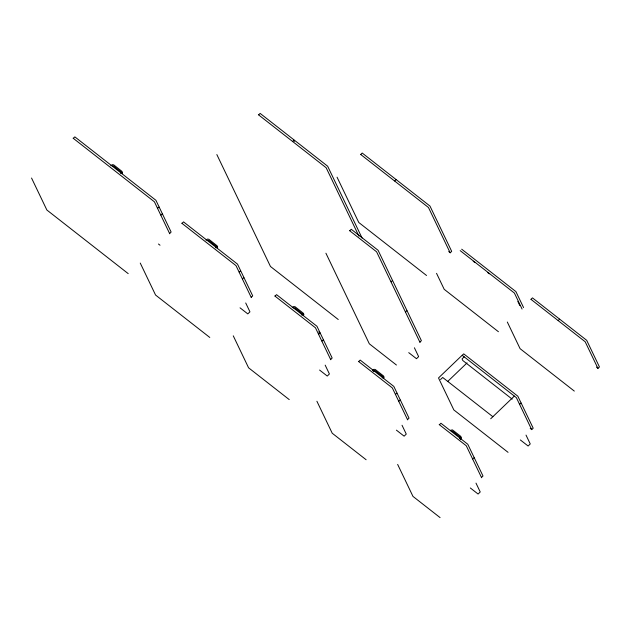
<?xml version="1.0" encoding="UTF-8"?>
<svg xmlns="http://www.w3.org/2000/svg" width="631" height="631" viewBox="0 0 631 631"><rect width="100%" height="100%" fill="white"/><g stroke="black" fill="none" stroke-linecap="round" stroke-linejoin="round"><path stroke-width="0.95" d="M122.043 173.675L122.509 172.602L121.957 171.364L113.667 164.841L112.247 164.675L110.851 165.772M217.182 248.101L217.648 247.021L217.096 245.782L208.806 239.267L207.386 239.094L205.99 240.198M303.424 315.563L303.89 314.483L303.337 313.244L295.048 306.729L293.628 306.556L292.232 307.66M383.672 378.332L384.137 377.259L383.585 376.021L375.295 369.506L373.875 369.332L372.479 370.429M73.409 138.252L74.844 136.872L155.904 200.279L159.075 206.889L157.632 208.269M120.545 173.351L121.444 171.869L121.751 172.508L113.47 165.969L112.35 166.095M258.702 114.779L260.138 113.399L293.62 139.593L294.472 141.368M160.905 215.092L162.341 213.712L159.17 207.102M169.684 233.423L171.127 232.05L162.443 213.925M182.099 223.279L183.534 221.899L237.493 264.105L240.656 270.715L239.22 272.087M292.729 141.399L294.164 140.019L327.647 166.205L362.052 238.021M215.684 247.778L216.583 246.295L216.89 246.934M360.766 154.421L362.202 153.041L396.023 179.496M242.485 278.91L243.921 277.53L240.758 270.928M251.272 297.248L252.708 295.868L244.023 277.743M394.722 180.979L396.158 179.598L429.979 206.061L451.686 251.359L450.25 252.739L448.712 251.532M275.116 296.042L276.559 294.661L316.951 326.259L320.114 332.868L318.679 334.249M349.819 230.67L351.254 229.29L378.095 250.286L392.545 280.456L391.11 281.836M301.926 315.24L302.825 313.749L303.132 314.396L294.851 307.849L293.73 307.975M321.952 341.071L323.387 339.691L320.217 333.081L318.694 331.89M330.731 359.402L332.166 358.022L323.49 339.904M405.536 311.943L406.971 310.562L392.648 280.669M358.755 361.468L360.191 360.088L393.815 386.385L396.978 392.995L395.542 394.375M373.26 371.446L374.995 370.563L383.317 377.07M382.173 378.016L383.072 376.526L383.38 377.164M419.962 342.057L421.398 340.677L407.074 310.775M398.808 401.198L400.243 399.817L397.08 393.208M462.294 355.245L463.73 353.865L517.814 396.173L521.056 402.941L519.621 404.321M440.548 379.539L442.702 377.472L492.858 416.705M464.187 356.846L462.034 358.921L462.799 360.514L512.183 399.147M531.026 299.268L532.461 297.887L559.5 319.041M407.594 419.528L409.03 418.148L400.346 400.03M447.671 381.495L467.074 362.872M439.499 424.631L440.935 423.251L467.776 444.248L474.165 457.57L472.722 458.95M558.206 320.524L559.642 319.144L586.68 340.298L599.45 366.95L598.014 368.33L596.469 367.116M459.526 438.521L460.433 437.038L460.733 437.677L452.451 431.139L451.339 431.265M460.307 439.539L461.482 437.993L460.78 436.376L452.459 429.892L450.558 430.255M490.705 418.771L514.344 396.087M481.556 477.391L482.999 476.011L474.26 457.783M207.489 240.521L208.609 240.387L216.741 246.753M360.695 154.485L428.473 207.504L450.179 252.81M530.955 299.331L585.174 341.75L597.943 368.394M461.687 249.19L515.913 291.601L523.572 307.589M460.18 250.633L514.399 293.052L522.066 309.04M473.226 261.25L474.757 262.449M487.771 272.624L489.301 273.822M258.371 114.708L326.148 167.728L358.921 236.12M426.54 275.495L358.763 222.475L337.057 177.177M498.427 331.725L444.2 289.313L436.542 273.326M574.305 391.086L520.086 348.667L507.316 322.023M349.487 230.599L376.597 251.808L420.001 342.404M530.221 428.37L531.767 429.585L533.203 428.204L521.151 403.051M408.738 352.642L416.484 358.7L418.637 356.633L414.401 347.784M520.362 439.957L528.108 446.014L530.261 443.948L526.017 435.098M338.248 319.507L270.47 266.487L216.843 154.563M396.442 365.026L369.332 343.816L325.919 253.22M508.058 452.34L453.839 409.921L438.513 377.945L462.152 355.261L516.379 397.672L531.696 429.648M73.078 138.173L154.406 201.802L169.731 233.778M181.767 223.2L235.994 265.619L251.312 297.595M274.785 295.963L315.453 327.781L330.778 359.757M358.424 361.389L392.316 387.899L407.634 419.875M439.168 424.553L466.277 445.762L481.603 477.738M158.46 244.016L160.014 245.222M240.048 307.833L247.794 313.891L249.947 311.824L245.711 302.975M319.586 370.05L327.252 376.052L329.414 373.978L325.17 365.136M396.41 430.145L404.116 436.171L406.269 434.104L402.034 425.255M470.34 487.976L478.085 494.034L480.238 491.967L475.995 483.117M128.203 273.633L46.868 210.013L31.55 178.037M209.792 337.459L155.565 295.04L140.248 263.064M289.25 399.612L248.582 367.802L233.265 335.826M366.114 459.739L332.221 433.229L316.904 401.253M440.075 517.601L412.966 496.392L397.648 464.416M517.822 301.389L519.834 305.585"/></g></svg>
